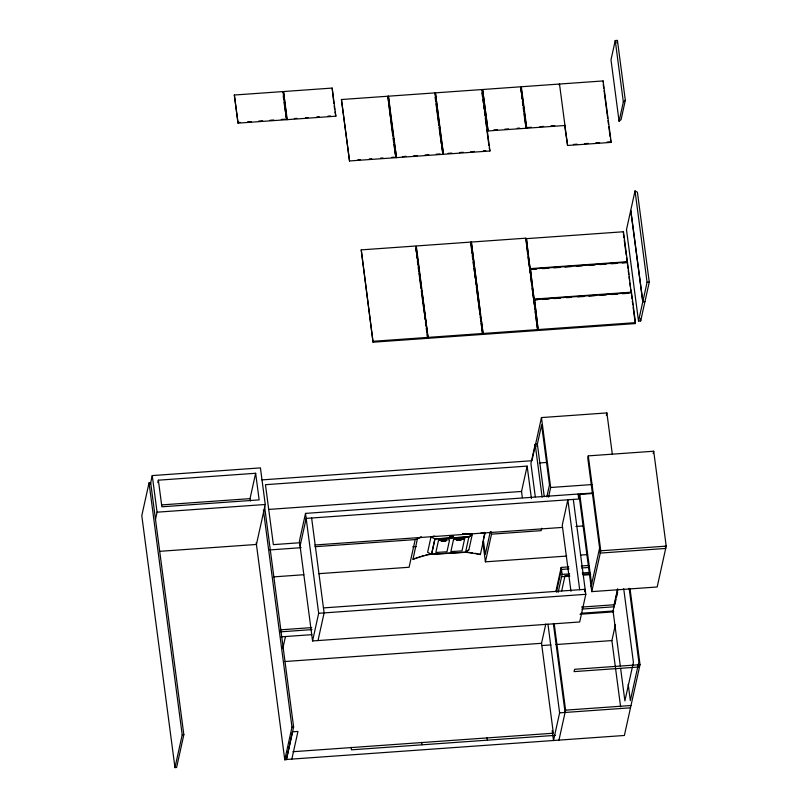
<?xml version="1.0" encoding="UTF-8"?>
<svg xmlns="http://www.w3.org/2000/svg" width="808" height="808" viewBox="0 0 808 808"><rect width="100%" height="100%" fill="white"/><g stroke="black" fill="none" stroke-linecap="round" stroke-linejoin="round"><path stroke-width="1.21" d="M361.226 249.874L373.054 342.198L427.573 338.33L427.775 337.411L415.736 246.006L361.226 249.874L373.054 342.198M470.801 242.087L482.629 334.421L428.119 338.289L416.282 245.965L470.801 242.087L471.943 253.247M480.871 316.898L483.174 334.381L537.694 330.512L525.867 238.178L471.347 242.057L480.548 314.403M525.867 238.178L527.664 254.338M234.34 95.021L238.037 123.139L286.678 119.685L282.972 91.567L234.34 95.021L238.037 123.139M149.036 482.891L141.794 515.655L174.962 767.6L176.599 767.479L183.84 734.714L150.672 482.77L149.036 482.891L182.204 734.825L174.962 767.6M150.389 484.053L152.257 475.579L260.429 467.893L265.256 504.495L256.429 544.461L159.57 551.339M157.833 482.598L158.368 480.184L255.641 473.276L259.146 499.889L161.873 506.798L158.368 480.184M155.469 519.443L157.075 512.181L152.257 475.579M282.77 92.496L282.972 91.567M286.82 119.069L287.224 119.645L335.855 116.19L332.159 88.072L283.517 91.536L286.658 117.857M332.159 88.072L333.866 103.515M250.359 501.051L250.036 498.637L255.641 473.276M341.43 99.525L349.521 160.964L395.971 157.671L387.88 96.233L341.43 99.525L349.521 160.964M387.88 96.233L390.304 117.13M393.647 138.319L396.516 157.631L442.956 154.328L434.876 92.89L388.426 96.192L390.85 117.089M593.193 492.961L305.515 513.393L299.414 541.057L312.565 640.956L579.69 621.978L585.8 594.314L573.306 499.415M300.071 546.057L306.181 518.393L578.76 499.031L578.104 494.031M282.78 648.612L285.456 636.532M264.559 506.283L293.617 727.038L286.416 759.682L284.78 759.803L291.981 727.16L263.418 510.141M312.565 640.956L318.675 613.292L305.515 513.393M434.664 93.819L434.876 92.89M441.299 139.976L443.501 154.288L489.951 150.995L481.861 89.557L435.421 92.849L440.966 137.481M291.839 759.096L297.95 731.432L292.496 731.826L286.386 759.48L624.382 735.472L640.027 664.661L629.998 588.487M318.009 640.562L324.119 612.908L311.625 517.999M481.659 90.476L481.861 89.557M482.618 89.506L488.072 130.957L526.24 128.25L520.776 86.789L482.618 89.506L488.072 130.957M418.655 537.754L417.544 538.168L412.979 559.247L414.049 558.591M480.376 554.581A110.938 100.253 12.5 0 0 465.509 552.318L431.573 554.369L427.634 552.308L430.997 536.876A111.979 101.202 12.5 0 1 433.654 536.28M431.573 554.369L434.946 538.986L430.997 536.876M483.174 334.381L471.347 242.057M438.502 540.4L435.855 552.48L446.965 551.783L449.612 539.714L438.512 540.471M442.047 540.249L441.885 540.986L445.44 540.764L445.602 540.027M449.824 535.987L450.339 535.815L450.45 537.017L449.824 535.987L450.339 535.815M449.955 537.047L449.854 535.845M450.834 535.775L450.935 536.977L451.46 536.805L450.935 536.977M451.803 535.714L451.914 536.906L452.44 536.734L451.914 536.906M452.783 535.643L452.894 536.835L453.419 536.663L452.894 536.835M453.53 539.512L450.884 551.581L461.984 550.915L464.63 538.845L453.53 539.512L464.63 538.845M456.439 540.279L456.661 539.279L461.54 538.976L461.328 540.047L456.449 540.35L456.661 539.39M457.318 539.239L457.166 540.037L460.732 539.815L460.883 539.017M559.277 84.961L559.5 84.042L567.59 145.48L611.202 142.38L603.111 80.941L521.322 86.749L526.786 128.209L564.943 125.503L564.54 124.927L567.59 145.48M622.231 263.004L627.21 262.651L627.412 261.721L623.463 231.755L526.432 238.653L528.2 254.55M526.432 238.653L530.169 269.539L529.351 263.297M630.725 289.365L631.22 293.112L627.473 262.226L530.442 269.114L532.209 285.022M462.59 533.856A113.867 102.909 12.5 0 1 470.892 534.381L472.125 534.512L468.903 536.845L434.936 538.875L431.553 554.187L465.519 552.157L468.882 549.844L472.256 534.411A113.726 102.778 12.5 0 0 462.57 533.745M537.916 299.738L534.179 300.01L530.442 269.114M534.502 299.576L538.239 330.472L635.28 323.574L635.482 322.655L631.533 292.688L534.502 299.576L537.906 327.967M483.558 538.34L484.891 532.31M483.78 533.129L484.972 533.381L480.396 554.46L479.174 553.965M490.325 531.593L485.265 554.54L483.285 539.552M566.691 556.066L485.406 561.833L491.517 534.179L491.193 531.674M602.909 81.861L603.111 80.941M615.252 40.551L610.989 59.822L619.08 121.261L621.069 119.604L625.321 100.333L617.433 40.4L615.252 40.551L623.342 101.99L619.08 121.261M616.898 42.814L617.433 40.4M522.362 497.708L521.544 491.456L527.139 466.105L265.458 484.689L273.356 544.632L299.586 542.764M544.259 496.587L537.36 444.137L535.179 444.299L530.917 463.57L535.29 496.738M612.312 454.126L606.879 412.918L541.461 417.574L531.937 460.722L261.863 479.901M536.825 446.551L541.612 424.867L549.501 484.81L546.844 496.849M541.673 528.25L541.138 530.654L491.517 534.179M548.551 497.082L550.672 487.497L541.461 417.574M623.261 232.674L623.463 231.755M635.038 190.9L630.785 210.171L642.825 301.576L644.996 301.424L649.258 282.154L637.421 192.243L635.038 190.9L647.077 282.305L642.825 301.576M292.951 751.713L553.369 733.21L541.532 643.299L545.794 623.988M627.271 263.145L627.473 262.226M555.894 591.385L561.186 567.418L568.741 566.883M556.429 592.183L561.459 569.408L569.004 568.872M558.146 592.375L562.115 574.407L561.186 567.418M592.91 493.486L579.78 494.415L579.265 496.728L591.759 591.628L657.177 586.982L666.206 546.127L653.712 451.228L588.285 455.874L587.78 458.186L600.273 553.086L665.691 548.44L665.368 545.935M561.681 590.931L565.075 575.559L568.832 575.296M606.343 415.363L606.879 412.918M638.512 321.079L642.774 301.808L630.735 210.403L626.483 229.674L638.512 321.079L640.693 320.917L644.946 301.647L642.774 301.808M584.608 591.739L585.144 589.325L323.463 607.909M547.955 624.19L559.621 712.848L553.51 740.512L552.197 730.523M591.102 586.628L599.617 548.087M558.964 740.128L565.59 710.151L554.237 623.998M591.759 591.628L600.778 550.783L588.285 455.874M581.81 609.08L614.383 606.768L614.12 604.768L617.625 588.86M620.291 665.933L613.06 611L617.847 589.315M614.918 604.323L615.999 599.425M616.544 596.981L617.625 592.082M620.605 706.758L611.888 640.572L615.363 624.847M653.197 453.541L653.712 451.228M623.342 101.99L625.321 100.333M468.741 549.824L465.539 552.339L468.903 536.845L434.946 538.986M468.913 536.956L472.256 534.411M431.149 536.956L432.341 536.684A112.231 101.424 12.5 0 1 435.007 536.118M237.643 122.563L240.138 122.382M247.612 121.846L251.359 121.584M258.843 121.048L262.58 120.786M270.064 120.261L273.801 119.988M281.285 119.463L285.022 119.19M294.304 118.534L296.799 118.362M305.525 117.736L308.02 117.564M316.746 116.938L319.241 116.766M327.977 116.14L330.462 115.968M493.829 129.947L497.526 129.684M504.909 129.159L508.606 128.896M517.221 128.28L519.675 128.108M521.281 88.92L526.382 127.634L531.3 127.28M539.926 126.674L543.612 126.412M551.005 125.886L554.692 125.624M357.904 159.762L360.419 159.59M369.206 158.964L371.71 158.782M380.497 158.156L383.012 157.984M391.799 157.358L394.314 157.176M402.384 156.611L406.151 156.338M413.686 155.803L417.453 155.54M424.988 155.005L428.755 154.732M436.28 154.197L440.047 153.934M448.127 153.358L451.894 153.086M459.429 152.55L463.186 152.288M470.721 151.752L474.488 151.48M483.275 150.864L485.79 150.682M573.417 144.46L577.154 144.188M584.628 143.662L588.365 143.4M595.839 142.864L599.587 142.602M607.06 142.067L610.798 141.804L611.202 142.38M530.371 268.62L627.412 261.721M531.411 269.448L536.391 269.094M542.612 268.66L548.834 268.216M553.803 267.862L560.025 267.418M565.004 267.064L571.226 266.62M576.205 266.266L582.416 265.832M588.638 265.388L594.86 264.943M599.839 264.59L606.061 264.145M611.04 263.792L617.251 263.358M647.077 282.305L649.258 282.154M534.381 299.081L631.422 292.193M542.885 299.384L549.107 298.95M554.086 298.596L560.308 298.152M566.529 297.708L571.498 297.354M577.72 296.91L583.942 296.475M588.921 296.122L595.143 295.678M600.122 295.324L606.333 294.88M611.313 294.526L617.534 294.082M622.514 293.728L628.735 293.294M373.256 341.279L427.775 337.411M428.321 337.37L482.841 333.492M483.386 333.462L537.896 329.583M538.441 329.543L635.482 322.655M539.35 462.964L546.844 462.439M161.499 504.919L250.036 498.637M157.075 512.181L265.256 504.495M550.672 487.497L592.183 484.548M268.67 509.424L521.544 491.456M314.948 544.996L562.166 527.432M575.902 526.462L583.366 525.927M415.07 539.36L417.564 539.178M269.811 549.925L301.142 547.693M314.928 546.713L415.191 539.592L409.09 567.256L318.847 573.67M412.716 546.834L416.463 546.562M600.778 550.783L666.206 546.127M273.73 576.872L303.808 574.73M580.447 555.086L586.699 554.641M581.316 565.984L588.87 565.449M581.588 567.984L589.133 567.448M562.115 574.407L569.66 573.872M582.245 572.973L589.79 572.438M582.619 574.316L590.133 573.781M561.6 576.71L569.802 576.134M583.366 575.165L590.759 574.639M318.675 613.292L585.8 594.314M581.548 607.081L614.12 604.768M280.336 629.836L311.736 627.604M280.598 631.836L311.999 629.604M581.013 613.272L613.06 611M579.962 614.252L613.787 611.848M281.093 636.845L311.868 634.654M284.881 661.53L541.532 643.299M542.269 645.521L550.965 644.905M555.944 644.552L611.888 640.572M640.027 664.661L574.609 669.307L574.094 671.61L639.512 666.964M182.204 734.825L183.84 734.714M291.981 727.16L293.617 727.038M565.59 710.151L631.008 705.505M559.621 712.848L630.492 707.818M555.349 735.341L351.46 749.824L351.126 747.319M526.382 127.634L526.786 128.209M525.836 127.674L526.24 128.25M489.951 150.995L489.224 147.915M442.956 154.328L441.572 146.258M395.566 157.095L395.971 157.671M335.855 116.19L334.977 111.979M286.274 119.109L286.678 119.685M640.36 318.423L640.693 320.917M623.423 233.926L623.917 237.673M624.251 240.168L626.22 255.156M626.553 257.651L627.21 262.651M627.442 264.388L627.927 268.135M628.26 270.64L628.755 274.387M629.079 276.881L629.573 280.629M629.907 283.123L630.402 286.87M631.492 294.859L631.987 298.606M632.321 301.101L632.815 304.848M633.139 307.343L635.28 323.574M603.233 84.365L603.727 88.112M604.061 90.607L607.677 118.079M608 120.574L608.495 124.321M608.828 126.816L610.141 136.804M610.464 139.309L610.798 141.804M629.159 588.295L638.855 661.974L630.331 700.587L628.2 684.346M623.705 588.689L633.411 662.358L624.897 700.9L620.625 668.438M579.78 494.415L591.618 584.325M520.736 88.961L521.231 92.708M521.564 95.203L522.059 98.95M522.382 101.444L522.877 105.192M523.2 107.696L523.695 111.433M524.028 113.938L524.523 117.685M524.846 120.18L525.341 123.927M579.69 589.709L567.852 499.809L562.257 525.16L570.973 591.345M528.523 257.055L529.018 260.802M532.533 287.517L534.179 300.01M527.998 256.833L529.311 266.822M529.634 269.316L530.129 273.064M530.462 275.568L531.775 285.557M532.108 288.052L532.593 291.799M532.927 294.294L533.421 298.041M533.745 300.536L534.24 304.283M534.573 306.777L534.896 309.282M535.229 311.777L537.36 328.008M535.179 444.299L542.128 497.132M553.399 623.806L565.075 712.464M481.992 92.971L482.487 96.718M482.81 99.222L483.305 102.959M483.639 105.464L484.123 109.211M484.457 111.706L484.951 115.453M485.275 117.948L486.426 126.684M486.759 129.189L488.891 145.42M527.139 466.105L531.411 498.566M472.276 255.752L472.771 259.499M473.094 261.994L473.589 265.741M473.922 268.236L474.417 271.983M474.74 274.478L475.235 278.225M475.559 280.719L476.053 284.466M476.387 286.971L480.002 314.443M480.326 316.938L480.821 320.685M481.154 323.18L482.629 334.421M435.421 92.849L443.501 154.288M435.159 97.556L435.653 101.303M435.987 103.808L436.482 107.555M436.805 110.05L438.774 125.028M439.108 127.533L440.421 137.522M440.754 140.016L441.249 143.763M482.78 541.855L485.406 561.833M487.113 737.664L487.436 740.158M416.282 248.379L421.544 288.345M421.867 290.84L424.008 307.07M424.331 309.575L428.119 338.289M415.736 248.42L416.231 252.167M416.554 254.661L417.049 258.409M417.382 260.913L417.867 264.66M418.201 267.155L418.696 270.902M419.019 273.397L420.998 288.385M421.321 290.88L423.463 307.111M423.786 309.605L424.281 313.353M424.614 315.857L425.109 319.594M425.432 322.099L425.927 325.846M426.26 328.341L426.745 332.088M427.079 334.583L427.573 338.33M453.278 535.603L453.389 536.805M452.298 535.674L452.409 536.876M451.319 535.744L451.43 536.946M450.309 535.946L450.45 537.017M388.426 96.192L396.516 157.631M391.183 119.594L393.314 135.825M390.638 119.624L392.769 135.865M393.102 138.36L393.597 142.107M393.92 144.602L394.415 148.349M394.748 150.844L395.233 154.591M421.685 742.31L422.018 744.804M334.179 105.939L334.653 109.565M283.517 91.536L287.224 119.645M283.244 96.122L283.729 99.748M284.042 102.172L284.527 105.797M284.84 108.222L285.315 111.847M285.638 114.261L286.113 117.897M256.207 542.784L284.78 759.803M418.706 537.855A111.676 100.929 12.5 0 1 421.19 536.977M482.416 532.967A111.676 100.929 12.5 0 1 483.76 533.24M417.635 538.532A110.938 100.253 12.5 0 1 421.342 537.189M480.982 532.957A110.938 100.253 12.5 0 1 484.972 533.745M414.1 558.692A111.676 100.929 12.5 0 1 415.342 558.247M416.595 557.813A111.676 100.929 12.5 0 1 417.857 557.389M419.12 556.985A111.676 100.929 12.5 0 1 420.402 556.591M421.695 556.207A111.676 100.929 12.5 0 1 422.988 555.843M425.604 555.146A111.676 100.929 12.5 0 1 426.927 554.823M428.26 554.52A111.676 100.929 12.5 0 1 430.937 553.945M465.549 552.086A111.676 100.929 12.5 0 1 466.933 552.217M468.307 552.359A111.676 100.929 12.5 0 1 472.417 552.894M475.124 553.318A111.676 100.929 12.5 0 1 477.821 553.813M413.039 559.368A110.938 100.253 12.5 0 1 432.371 553.904M441.441 539.946L441.168 541.299L446.036 540.996L446.309 539.643L441.441 539.946M439.118 539.461L441.198 539.401L439.118 539.461M462.317 538.077L464.398 538.017L462.317 538.077M462.519 538.734A1.555 0.636 -6.7 0 0 464.883 537.976A1.555 0.636 -6.7 0 0 462.61 537.623A1.555 0.636 -6.7 0 0 462.519 538.734M439.32 540.108A1.555 0.636 -6.7 0 0 441.673 539.36A1.555 0.636 -6.7 0 0 439.411 538.997A1.555 0.636 -6.7 0 0 439.32 540.108"/></g></svg>
